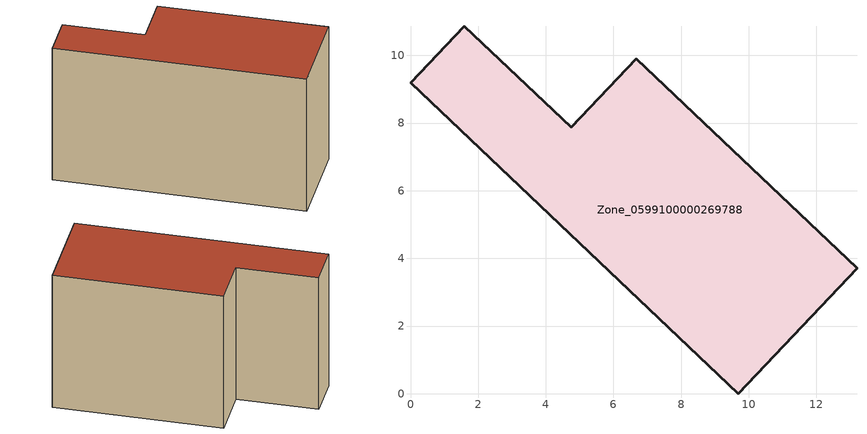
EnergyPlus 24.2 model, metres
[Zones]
Zone_0599100000269788
 floor ground (C_G): 9.69,0 0,9.19 1.59,10.86 4.75,7.87 6.67,9.9 13.2,3.71 z2.23
 wall outside (C_F): 9.69,0 13.2,3.71 6.67,9.9 4.75,7.87 1.59,10.86 0,9.19 9.69,0 z2.23:10.23
 roof outside (C_R): 0,9.19 9.69,0 13.2,3.71 6.67,9.9 4.75,7.87 1.59,10.86 z10.23
[BUILDING]
Pand.0599100000269788: North Axis=0; Terrain=City; Loads Convergence Tolerance Value=0.04; Temperature Convergence Tolerance Value=0.4; Solar Distribution=FullExterior; Maximum Number of Warmup Days=25; Minimum Number of Warmup Days=1
[Site:Location]
Rotterdam.The.Hague.AP_ZH_NLD Design_Conditions: Latitude=51.96; Longitude=4.45; Time Zone=1; Elevation=-4.5
[SITE:GROUNDTEMPERATURE:BUILDINGSURFACE]
18, 18, 18, 18, 18, 18, 18, 18, 18, 18, 18, 18
[MATERIAL] Thermal Absorptance=0.9; Solar Absorptance=0.7; Visible Absorptance=0.7
Name | Roughness | Thickness | Conductivity | Density | Specific Heat
G.TI.1975-1991 | MediumSmooth | 0.15 | 0.288461 | 540 | 1210
F.TI.1975-1991 | Rough | 0.3 | 0.230769 | 1920 | 840
R.TI.1975-1991 | MediumRough | 0.2 | 0.153846 | 1500 | 1000
[CONSTRUCTION]
C_G: G.TI.1975-1991
C_F: F.TI.1975-1991
C_R: R.TI.1975-1991
[ZONE]
Zone_0599100000269788: Type=1; Multiplier=1; Ceiling Height=Autocalculate; Volume=Autocalculate; Floor Area=autocalculate; Part of Total Floor Area=Yes
[ZONEINFILTRATION:DESIGNFLOWRATE]
Infil_Zone_0599100000269788: Zone or ZoneList or Space or SpaceList=Zone_0599100000269788; Schedule=AlwaysOn; Design Flow Rate Calculation Method=Flow/Area; Flow Rate per Floor Area=0.003; Constant Term Coefficient=1; Temperature Term Coefficient=0; Velocity Term Coefficient=0; Velocity Squared Term Coefficient=0
[HVACTEMPLATE:ZONE:IDEALLOADSAIRSYSTEM]
Zone_0599100000269788: Maximum Heating Supply Air Temperature=50; Minimum Cooling Supply Air Temperature=13; Maximum Heating Supply Air Humidity Ratio=0.0156; Minimum Cooling Supply Air Humidity Ratio=0.0077; Heating Limit=NoLimit; Cooling Limit=NoLimit; Dehumidification Control Type=ConstantSensibleHeatRatio; Cooling Sensible Heat Ratio=0.7; Dehumidification Setpoint=60; Humidification Control Type=None; Humidification Setpoint=30; Outdoor Air Method=None; Outdoor Air Flow Rate per Person=0.00944; Outdoor Air Flow Rate per Zone Floor Area=0; Outdoor Air Flow Rate per Zone=0; Demand Controlled Ventilation Type=None; Outdoor Air Economizer Type=NoEconomizer; Heat Recovery Type=None; Sensible Heat Recovery Effectiveness=0.7; Latent Heat Recovery Effectiveness=0.65
[ZONECONTROL:THERMOSTAT]
ThermostatControl_Zone_0599100000269788: Zone or ZoneList=Zone_0599100000269788; Control Type Schedule=DualSetpointControlType; Control 1=Thermostat_Zone_0599100000269788; Temperature Difference Between Cutout And Setpoint=0
[THERMOSTATSETPOINT:DUALSETPOINT]
Thermostat_Zone_0599100000269788: Heating Setpoint Temperature Schedule=HeatingSetpoint_Zone_0599100000269788; Cooling Setpoint Temperature Schedule=CoolingSetpoint_Zone_0599100000269788
[SCHEDULE:COMPACT]
HeatingSetpoint_Zone_0599100000269788: Through: 12/31, For: AllDays, Until: 24:00, 21
CoolingSetpoint_Zone_0599100000269788: Through: 12/31, For: AllDays, Until: 24:00, 24
DualSetpointControlType: Through: 12/31, For: AllDays, Until: 24:00, 4
AlwaysOn: Through: 12/31, For: AllDays, Until: 24:00, 1
